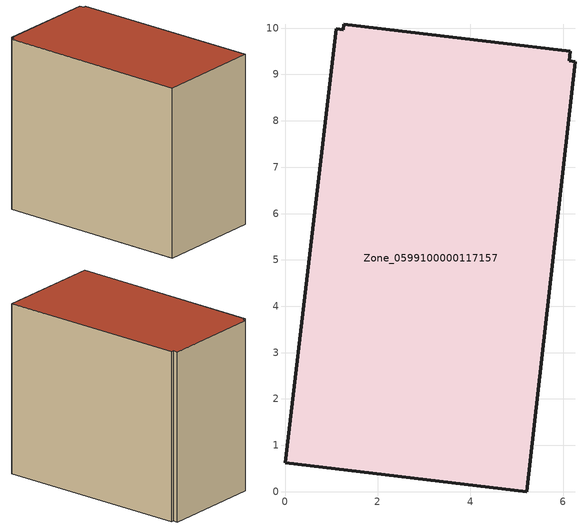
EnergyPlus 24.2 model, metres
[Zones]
Zone_0599100000117157
 floor ground (C_G): 1.27,10.08 6.16,9.5 6.13,9.29 6.26,9.28 5.22,0 0,0.62 1.11,9.98 1.26,9.96 z0
 wall outside (C_F): 5.22,0 6.26,9.28 6.13,9.29 6.16,9.5 1.27,10.08 1.26,9.96 1.11,9.98 0,0.62 5.22,0 z0:8.35
 roof outside (C_R): 6.16,9.5 1.27,10.08 1.26,9.96 1.11,9.98 0,0.62 5.22,0 6.26,9.28 6.13,9.29 z8.35
[BUILDING]
Pand.0599100000117157: North Axis=0; Terrain=City; Loads Convergence Tolerance Value=0.04; Temperature Convergence Tolerance Value=0.4; Solar Distribution=FullExterior; Maximum Number of Warmup Days=25; Minimum Number of Warmup Days=1
[Site:Location]
Rotterdam.The.Hague.AP_ZH_NLD Design_Conditions: Latitude=51.96; Longitude=4.45; Time Zone=1; Elevation=-4.5
[SITE:GROUNDTEMPERATURE:BUILDINGSURFACE]
18, 18, 18, 18, 18, 18, 18, 18, 18, 18, 18, 18
[MATERIAL] Thermal Absorptance=0.9; Solar Absorptance=0.7; Visible Absorptance=0.7
Name | Roughness | Thickness | Conductivity | Density | Specific Heat
G.TI.1975-1991 | MediumSmooth | 0.15 | 0.288461 | 540 | 1210
F.TI.1975-1991 | Rough | 0.3 | 0.230769 | 1920 | 840
R.TI.1975-1991 | MediumRough | 0.2 | 0.153846 | 1500 | 1000
[CONSTRUCTION]
C_G: G.TI.1975-1991
C_F: F.TI.1975-1991
C_R: R.TI.1975-1991
[ZONE]
Zone_0599100000117157: Type=1; Multiplier=1; Ceiling Height=Autocalculate; Volume=Autocalculate; Floor Area=autocalculate; Part of Total Floor Area=Yes
[ZONEINFILTRATION:DESIGNFLOWRATE]
Infil_Zone_0599100000117157: Zone or ZoneList or Space or SpaceList=Zone_0599100000117157; Schedule=AlwaysOn; Design Flow Rate Calculation Method=Flow/Area; Flow Rate per Floor Area=0.003; Constant Term Coefficient=1; Temperature Term Coefficient=0; Velocity Term Coefficient=0; Velocity Squared Term Coefficient=0
[HVACTEMPLATE:ZONE:IDEALLOADSAIRSYSTEM]
Zone_0599100000117157: Maximum Heating Supply Air Temperature=50; Minimum Cooling Supply Air Temperature=13; Maximum Heating Supply Air Humidity Ratio=0.0156; Minimum Cooling Supply Air Humidity Ratio=0.0077; Heating Limit=NoLimit; Cooling Limit=NoLimit; Dehumidification Control Type=ConstantSensibleHeatRatio; Cooling Sensible Heat Ratio=0.7; Dehumidification Setpoint=60; Humidification Control Type=None; Humidification Setpoint=30; Outdoor Air Method=None; Outdoor Air Flow Rate per Person=0.00944; Outdoor Air Flow Rate per Zone Floor Area=0; Outdoor Air Flow Rate per Zone=0; Demand Controlled Ventilation Type=None; Outdoor Air Economizer Type=NoEconomizer; Heat Recovery Type=None; Sensible Heat Recovery Effectiveness=0.7; Latent Heat Recovery Effectiveness=0.65
[ZONECONTROL:THERMOSTAT]
ThermostatControl_Zone_0599100000117157: Zone or ZoneList=Zone_0599100000117157; Control Type Schedule=DualSetpointControlType; Control 1=Thermostat_Zone_0599100000117157; Temperature Difference Between Cutout And Setpoint=0
[THERMOSTATSETPOINT:DUALSETPOINT]
Thermostat_Zone_0599100000117157: Heating Setpoint Temperature Schedule=HeatingSetpoint_Zone_0599100000117157; Cooling Setpoint Temperature Schedule=CoolingSetpoint_Zone_0599100000117157
[SCHEDULE:COMPACT]
HeatingSetpoint_Zone_0599100000117157: Through: 12/31, For: AllDays, Until: 24:00, 21
CoolingSetpoint_Zone_0599100000117157: Through: 12/31, For: AllDays, Until: 24:00, 24
DualSetpointControlType: Through: 12/31, For: AllDays, Until: 24:00, 4
AlwaysOn: Through: 12/31, For: AllDays, Until: 24:00, 1
